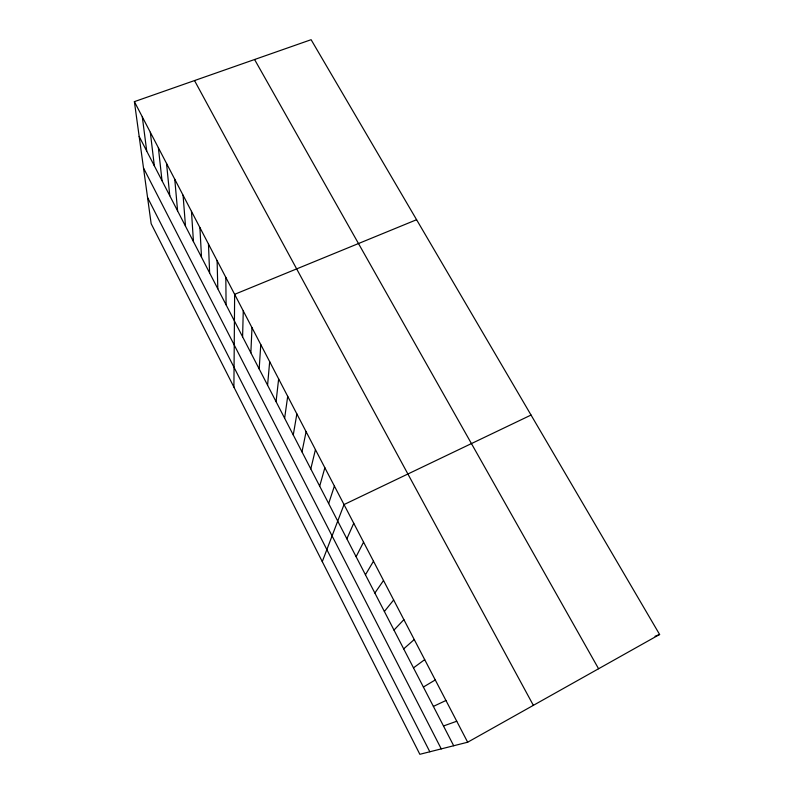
<?xml version="1.0" encoding="UTF-8"?>
<svg xmlns="http://www.w3.org/2000/svg" width="794" height="794" viewBox="0 0 794 794"><rect width="100%" height="100%" fill="white"/><g stroke="black" fill="none" stroke-linecap="round" stroke-linejoin="round"><path stroke-width="1.19" d="M233.902 387.105L234.637 294.326L416.582 219.72M242.597 336.815L243.262 310.911M250.854 352.804L251.986 327.664M259.181 368.932L260.779 344.576M267.578 385.209L269.672 361.657M276.064 401.645L278.644 378.907M284.619 418.23L287.706 396.325M293.264 434.973L296.857 413.922M301.988 451.865L306.097 431.688M310.791 468.926L315.436 449.632M319.684 486.146L324.865 467.765M328.666 503.535L334.393 486.077M322.275 561.626L344.02 504.577L531.037 415.054M346.869 538.818L353.747 523.256M356.109 556.713L363.563 542.143M365.439 574.787L373.488 561.219M374.857 593.039L383.522 580.493M384.375 611.469L393.655 599.966M393.983 630.079L403.888 619.648M403.689 648.877L414.24 639.537M413.485 667.863L424.691 659.635M423.391 687.038L435.261 679.952M467.666 742.221L659.616 634.485L311.109 39.7L134.385 101.642L151.158 223.7L419.847 754.3L467.666 742.221L134.385 101.642M433.385 706.412L445.95 700.487M655.04 636.272L659.616 634.485M443.489 725.984L456.749 721.24M254.576 59.51L598.577 668.746M194.52 80.561L533.36 705.35M139.168 136.449L453.692 745.755M143.506 168.01L441.256 748.891M147.565 197.547L429.822 751.779M142.305 116.867L146.721 151.078M150.304 132.241L154.334 165.827M158.383 147.753L162.016 180.714M166.532 163.425L169.777 195.741M174.759 179.236L177.598 210.896M183.067 195.205L185.498 226.191M191.453 211.323L193.458 241.624M199.919 227.6L201.507 257.206M208.475 244.036L209.616 272.928M217.109 260.64L217.814 288.798M225.824 277.394L226.082 304.817"/></g></svg>
